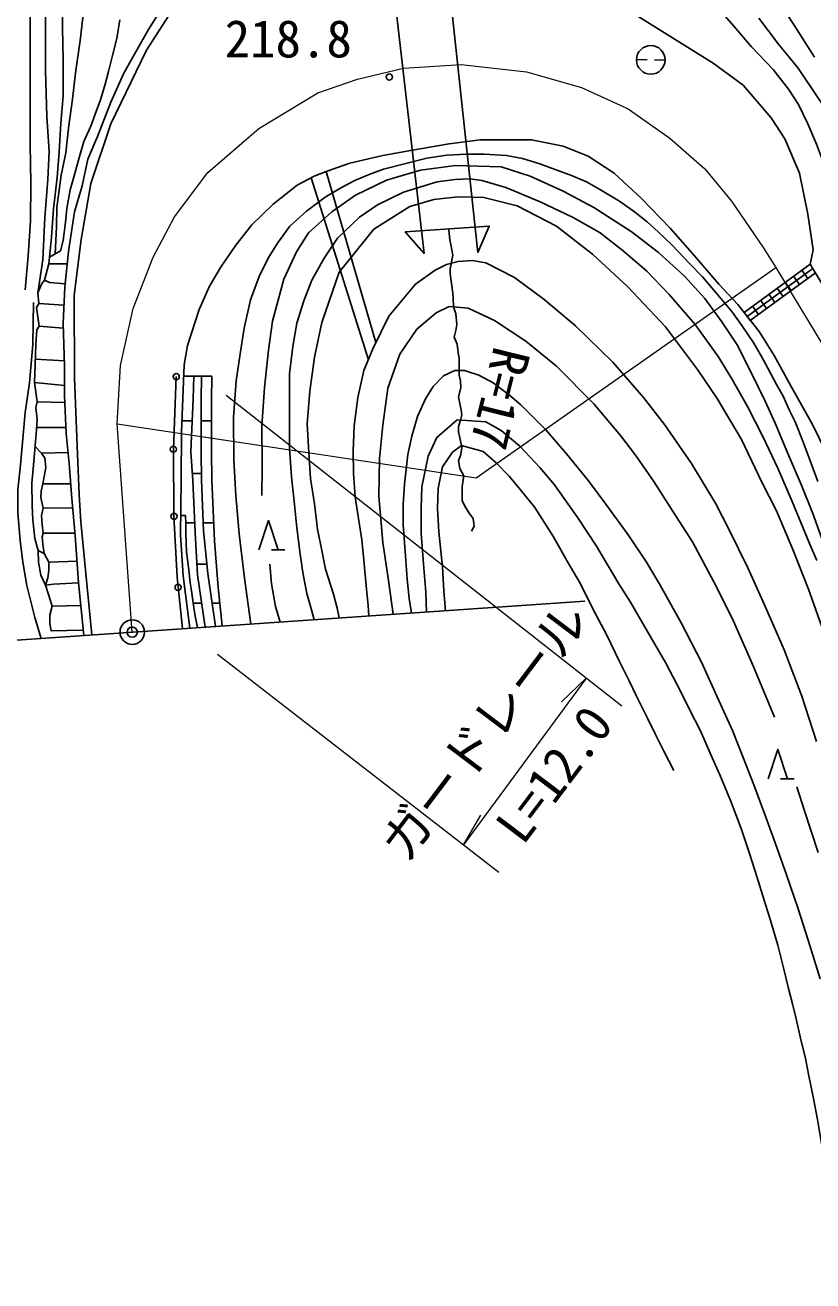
# Model space of a CAD drawing. Units: millimetres, scale not verified. Extents: x 40000 to 680000, y 20000 to 380000.
# Drawn here: x 123513 to 162118, y 258250 to 319776 of the extents above; entities that cross this region are included whole.
import ezdxf
from ezdxf.enums import TextEntityAlignment as Align

# ---------------------------------------------------------------- set-up
doc = ezdxf.new("R2010")
doc.units = ezdxf.units.MM
doc.header["$LTSCALE"] = 1000
doc.header["$PDMODE"] = 32
doc.header["$PDSIZE"] = 500
doc.linetypes.add('CHAIN', pattern=[18.5, 12, -1.5, 3.5, -1.5])
for name, color, linetype, lineweight in [('M-BGD', 7, 'Continuous', 25), ('M-BMK', 2, 'CHAIN', 13), ('M-BMK-OTRS', 5, 'Continuous', 25), ('M-BMK-SRVR', 3, 'Continuous', 25), ('M-STR-HTXT', 7, 'Continuous', 13)]:
    doc.layers.add(name, color=color, linetype=linetype, lineweight=lineweight)
doc.layers.add('M-OTRS', color=6, linetype='Continuous')
doc.styles.add('ＭＳ ゴシック', font='')
doc.styles.get('ＭＳ ゴシック').set_extended_font_data('MS Gothic')

msp = doc.modelspace()

# ---------------------------------------------------------------- linework, layer by layer
at = {"layer": 'M-BGD'}
for p, q in [((153475, 318093), (153999, 318079)), ((154349, 318069), (154874, 318056)), ((138265, 312610), (140703, 304225)), ((137532, 312293), (140333, 303384)), ((124677, 308074), (125575, 308082)), ((161979, 308061), (158747, 305703)), ((162108, 307847), (158894, 305502)), ((162238, 307633), (159041, 305301)), ((161575, 307766), (161868, 307363)), ((160767, 307177), (161060, 306774)), ((161171, 307471), (161464, 307069)), ((159959, 306587), (160253, 306185)), ((160363, 306882), (160657, 306479)), ((159151, 305998), (159445, 305595)), ((159555, 306293), (159849, 305890)), ((158747, 305703), (159041, 305301)), ((124203, 305032), (125381, 304935)), ((124011, 303409), (125438, 303335)), ((123972, 302268), (125448, 302119)), ((132656, 302577), (131287, 302581)), ((124104, 301321), (125462, 301291)), ((131196, 300395), (131700, 300395)), ((132145, 300394), (132645, 300395)), ((124075, 300055), (125511, 300066)), ((124315, 298808), (125614, 298828)), ((131703, 297807), (132153, 297804)), ((131819, 295391), (131385, 295390)), ((132245, 295391), (132765, 295391)), ((135580, 294064), (136246, 294064)), ((135913, 294064), (135580, 294064)), ((131926, 293365), (132429, 293363)), ((131755, 291456), (132162, 291456)), ((132676, 291456), (133051, 291456)), ((160866, 282849), (160532, 282849)), ((160532, 282849), (161199, 282849))]:
    msp.add_line(p, q, dxfattribs=at)
for points in [[(124131, 306664), (124383, 308279), (124475, 310344), (124626, 312210), (124689, 313590), (124583, 315303), (124520, 317547), (124520, 321130), (124618, 323861), (124850, 325785), (125160, 327738), (125643, 330069), (126125, 331745), (126548, 333111), (126862, 333823)], [(123518, 306810), (123656, 308472), (123780, 310185), (123799, 312050), (123755, 313910), (123755, 321322), (123867, 323645), (123886, 326390), (124050, 328377), (124261, 330382), (124508, 331680)], [(125475, 307104), (124704, 307172), (124456, 307287), (124677, 308074), (124808, 309381), (124903, 310774), (125078, 312306), (125174, 313564), (125270, 314977), (125381, 316315), (125374, 318071), (125350, 319655), (125326, 321021)], [(126384, 289874), (126137, 292443), (125967, 294767), (125807, 296578), (125665, 298300), (125523, 299762), (125448, 301630), (125448, 303067), (125372, 305175), (125457, 306929), (125637, 308687), (125939, 310624), (126307, 311907), (126591, 313202), (127053, 314315), (127714, 316006), (128348, 317414), (128933, 318461), (129557, 319568), (130085, 320398), (130497, 320831)], [(126781, 289901), (126490, 292915), (126251, 295444), (126157, 296775), (126064, 299168), (125939, 302478), (125919, 306541), (126259, 309268), (126732, 312011), (127715, 314938), (129464, 318551), (130851, 320709)], [(152589, 320803), (157237, 317906), (158702, 316826), (160068, 315229), (160739, 314197), (161466, 312523), (161863, 310508), (162127, 308758), (161979, 308061), (163276, 305925)], [(162195, 318208), (161207, 319770), (160475, 320862)], [(124710, 308407), (125246, 308714), (125374, 309220), (125490, 310097), (125563, 310797), (125716, 311708), (125942, 312512), (126179, 313340), (126393, 314080), (126728, 314829), (126954, 315413), (127210, 316111), (127436, 316884), (127600, 317505), (127795, 318280), (128003, 319121), (128161, 320029)], [(124978, 308561), (125050, 309890), (125075, 310841), (125282, 312419), (125502, 313512), (125644, 314725), (125838, 316144), (125988, 317440), (126209, 319021), (126358, 320281)], [(163872, 308475), (163726, 309442), (163393, 310473), (163243, 310812), (163062, 311672), (162885, 312210), (162789, 312458), (162535, 313296), (162298, 313940), (161877, 314931), (161407, 315887), (160926, 316638), (160166, 317609), (159115, 318719), (158249, 319729), (157585, 320469)], [(167555, 304527), (167161, 305888), (166849, 306716), (166456, 307863), (166124, 308950), (165795, 309788), (165197, 311028), (164622, 312297), (164341, 312931), (163803, 314053), (163192, 315018), (162463, 316082), (161398, 317659), (160427, 318850), (159461, 320111)], [(131577, 290228), (131260, 292796), (131129, 294808), (131159, 297458), (131174, 299856), (131310, 303139), (131475, 304073), (132049, 305850), (132544, 306991), (133124, 307951), (133838, 308987), (134627, 309991), (135670, 311003), (136849, 311927), (137679, 312372), (138265, 312610), (139420, 313007), (141043, 313392), (142504, 313655), (144293, 313960), (145806, 314161), (148335, 314155), (149881, 313844), (151103, 313361), (152384, 312520), (153710, 311304), (155122, 309831), (156214, 308587), (157515, 307084), (158444, 306082), (159482, 304757), (160221, 303591), (161045, 302070), (162095, 300208), (162755, 298876)], [(134573, 290433), (134267, 292673), (134006, 294847), (133832, 296723), (133745, 298469), (133726, 300562), (133851, 302351), (134056, 303678), (134255, 304927), (134554, 306315), (134977, 307458), (135424, 308360), (135888, 309100), (136493, 309917), (137302, 310666), (138218, 311342), (139010, 311826), (139677, 312157), (140369, 312453), (141075, 312712), (142169, 312998), (143205, 313255), (144185, 313399), (145145, 313460), (146014, 313456), (147111, 313391), (147883, 313243), (148733, 312976), (149492, 312705), (150285, 312414), (151024, 312093), (151716, 311711), (152644, 311155), (153369, 310625), (154003, 310132), (154549, 309626), (155212, 309017), (156093, 308082), (156709, 307441), (157445, 306578), (158152, 305746), (158643, 305066), (159216, 304187), (159592, 303533), (159906, 302961), (160339, 302163), (160663, 301590), (160963, 300922), (161244, 300345), (161619, 299389), (161966, 298483), (162359, 297423)], [(162591, 294524), (162114, 295845), (161536, 297271), (160886, 298780), (160271, 300278), (159773, 301346), (159108, 302727), (158401, 304106), (157663, 305242), (156818, 306375), (155827, 307474), (154548, 308638), (153219, 309671), (151375, 310837), (149880, 311638), (148267, 312383), (146844, 312838), (144603, 312896), (142883, 312671), (141222, 312173), (139702, 311436), (138539, 310634), (137404, 309601), (136812, 308661), (136198, 307331), (135641, 305271), (135432, 303857), (135244, 302020), (135107, 300141), (135122, 298095), (135121, 296737)], [(162308, 293543), (161958, 294379), (161109, 296438), (160400, 298070), (159658, 299613), (158907, 301091), (158147, 302445), (157473, 303544), (156351, 305114), (155072, 306583), (153976, 307713), (152820, 308713), (151690, 309601), (150368, 310347), (148755, 311114), (147069, 311823), (145887, 312159), (145309, 312237), (144585, 312211), (143713, 312090), (142054, 311590), (140777, 310978), (139896, 310365), (138826, 309339), (138161, 308353), (137565, 307274), (137168, 306273), (136831, 305168), (136633, 304029), (136469, 302690), (136469, 300609), (136469, 299030), (136573, 297638), (136711, 296293), (136824, 295152), (136987, 293849), (137142, 292865), (137315, 291933), (137548, 291131), (137686, 290645)], [(162721, 289836), (161898, 292137), (161135, 294086), (160332, 295983), (159617, 297376), (158618, 299481), (157424, 301476), (156455, 302896), (154888, 304992), (153057, 306951), (151313, 308557), (149551, 309931), (147619, 310922), (146000, 311327), (144727, 311363), (143545, 311225), (142367, 310886), (140608, 309778), (138900, 307665), (138061, 305198), (137691, 303505), (137459, 301848), (137336, 300233), (137423, 298836), (137503, 297569), (137698, 296326), (137836, 295086), (138060, 294038), (138227, 293117), (138624, 291896), (138805, 291204), (138900, 290728)], [(145396, 294980), (145514, 295223), (145475, 295595), (145271, 295860), (145063, 296204), (144933, 296480), (144938, 297163), (145017, 297686), (144820, 298045), (144752, 298428), (144865, 298739), (144916, 299077), (144901, 299185), (144752, 299841), (144747, 300111), (144855, 300423), (144910, 300675), (144876, 300912), (144831, 301149), (144747, 301550), (144871, 302014), (144848, 302335), (144786, 302617), (144780, 303427), (144741, 303737), (144690, 304137), (144538, 304493), (144628, 304820), (144673, 305107), (144622, 305624), (144513, 305968), (144487, 306397), (144481, 306645), (144341, 307597), (144341, 307829), (144466, 308498), (144387, 308948), (144321, 309253), (144294, 309558), (144281, 309743)], [(162299, 284676), (161571, 286901), (160705, 289173), (159752, 291379), (158936, 293189), (158020, 295044), (157354, 296316), (156163, 298296), (154846, 300201), (153813, 301525), (152308, 303254), (150477, 305047), (148957, 306330), (147490, 307408), (146098, 308135), (145420, 308236), (144728, 308197), (144155, 308046), (143611, 307774), (142645, 307090), (141345, 305518), (140550, 303919), (140117, 302849), (139825, 301532), (139634, 300144), (139583, 298901), (139604, 297815), (139694, 296668), (139825, 295810), (140006, 294563), (140107, 293567), (140238, 292139), (140321, 291346), (140356, 290828)], [(124189, 306137), (124131, 306664), (124328, 307124), (124456, 307287)], [(124297, 289731), (123993, 290748), (123597, 292315), (123403, 293461), (123268, 294518), (123158, 295883), (123158, 297004), (123293, 298229), (123420, 299694), (123521, 300794), (123724, 302251), (123884, 304133), (123917, 306183)], [(124152, 294034), (123993, 294615), (123888, 295539), (123853, 296236), (123841, 297339), (123912, 298042), (123976, 298780), (124070, 299959), (124099, 300468), (124046, 301036), (124104, 301321), (123972, 302268), (123999, 303151), (124045, 304123), (124084, 304848), (124203, 305032), (124065, 305933), (124189, 306137), (125415, 306052)], [(141546, 290909), (141322, 292572), (141037, 294429), (140853, 296689), (140877, 298547), (141043, 300168), (141291, 301995), (141872, 303652), (142702, 304876), (143649, 305681), (144288, 305988), (145223, 305906), (146513, 305302), (148052, 304297), (149556, 303066), (151382, 301216), (152686, 299674), (153432, 298704), (154320, 297414), (155245, 295978), (156216, 294452), (157390, 292258), (158230, 290566), (159190, 288386), (160233, 285874)], [(142442, 290970), (142337, 291677), (142230, 292638), (142174, 293547), (142045, 295290), (142046, 296297), (142104, 297291), (142271, 298746), (142463, 299636), (142739, 300593), (143136, 301458), (143508, 302072), (144021, 302586), (144572, 302861), (145052, 302848), (145744, 302631), (146449, 302253), (147263, 301631), (147801, 301177), (149026, 299939), (150039, 298766), (151123, 297451), (151976, 296310), (153066, 294797), (153957, 293457), (154633, 292341), (155662, 290497), (156662, 288556), (157432, 286864), (158175, 285223), (158696, 283894), (159216, 282558), (159809, 280966), (160277, 279713), (160808, 278194), (161396, 276476), (161890, 274948), (162471, 273042)], [(131233, 290205), (130958, 292721), (130809, 295710), (130779, 298999), (130918, 302552)], [(132337, 290280), (131955, 292835), (131841, 294909), (131724, 297465), (131640, 298872), (131743, 301461), (131788, 302580)], [(132835, 290314), (132475, 292907), (132262, 294994), (132156, 297479), (132140, 298877), (132148, 301421), (132156, 302578)], [(133175, 290337), (132966, 292221), (132800, 294502), (132656, 297493), (132640, 298879), (132648, 301419), (132656, 302577)], [(143189, 291021), (143145, 291994), (143056, 293165), (142922, 294872), (142918, 296085), (142954, 297156), (143268, 298661), (143691, 299575), (144693, 300434), (146089, 300340), (146836, 299912), (147761, 299154), (148735, 298105), (149455, 297255), (150602, 295642), (151511, 294247), (152615, 292399), (153185, 291502), (154024, 290036), (154896, 288542), (155652, 287112), (156053, 286285), (156606, 285199), (157140, 283984), (157560, 283044), (158075, 281779)], [(124003, 299123), (124315, 298808), (124475, 298563), (124528, 298104), (124389, 297302), (125747, 297298)], [(144110, 291084), (144026, 292047), (143962, 293228), (143784, 294943), (143719, 296094), (143751, 297065), (143962, 298133), (144464, 298845), (144901, 299185), (145953, 298877), (146601, 298327), (147232, 297680), (147847, 296919), (148495, 296143), (149402, 294700), (150083, 293511), (150728, 292400), (151340, 291177), (152018, 289888), (152630, 288637), (153108, 287641), (153454, 286927), (154036, 285780), (154395, 285053), (154814, 284207), (155302, 283249)], [(124389, 297302), (124305, 296939), (124291, 296636), (124392, 296113)], [(124392, 294883), (124345, 295311), (124310, 295756), (124392, 296113), (125846, 296132)], [(131956, 290254), (131851, 290818), (131755, 291456), (131680, 291942), (131604, 292470), (131512, 293219), (131429, 293976), (131381, 294860), (131385, 295364), (131380, 295749), (131140, 295752)], [(134973, 294064), (135443, 295502), (135913, 294064)], [(124441, 293882), (124374, 294344), (124356, 294701), (124392, 294883), (125957, 294878)], [(124671, 293468), (124441, 293882), (124152, 294034), (124161, 293455), (124280, 292831), (124511, 292338)], [(124511, 292338), (124621, 292697), (124671, 293068), (124671, 293468), (126059, 293506)], [(136007, 290531), (135778, 291299), (135591, 292403), (135511, 293365)], [(124843, 291308), (124653, 291878), (124511, 292338), (124910, 292388), (126137, 292443)], [(126359, 290127), (124795, 290096), (124723, 290444), (124723, 290867), (124843, 291308), (126242, 291347)], [(159926, 282849), (160396, 284287), (160866, 282849)], [(161331, 282463), (161711, 281277), (162368, 279243)], [(158075, 281779), (158608, 280420), (159027, 279145), (159367, 278069), (159722, 276901), (160064, 275852), (160398, 274692), (160676, 273593), (160926, 272578), (161114, 271818), (161306, 271083), (161513, 270145), (161748, 269147), (161926, 268291), (162128, 267262), (162339, 266152), (162532, 264980), (162719, 263898), (162825, 263081), (162993, 262047), (163114, 260975), (163325, 259572), (163556, 258250)]]:
    msp.add_lwpolyline(points, dxfattribs=at)
msp.add_lwpolyline([(142136, 309643), (146256, 309927), (145703, 308642), (143594, 328275), (144566, 327143), (139963, 326759), (140838, 328016), (143067, 308588)], close=True, dxfattribs=at)
for centre, radius in [((154174, 318074), 700), ((141361, 317236), 150), ((130918, 302552), 150), ((130779, 298999), 150), ((130809, 295710), 150), ((131012, 292233), 150)]:
    msp.add_circle(centre, radius, dxfattribs=at)
at = {"layer": 'M-BMK'}
msp.add_lwpolyline([(128764, 290036), (128028, 300248), (128188, 303103), (128804, 305890), (129781, 308407), (130839, 310380), (132461, 312552), (134969, 314716), (137865, 316453), (139801, 317135), (142063, 317663), (144880, 317839), (148077, 317493), (150774, 316723), (153066, 315667), (155103, 314239), (156819, 312738), (158134, 311154), (159681, 308887), (160297, 307900), (163357, 302856)], dxfattribs=at)
at = {"layer": 'M-BMK-OTRS'}
msp.add_line((106592, 288522), (150936, 291550), dxfattribs=at)
at = {"layer": 'M-BMK-SRVR'}
msp.add_circle((128764, 290036), 600, dxfattribs=at)
at = {"layer": 'M-OTRS'}
msp.add_point((128764, 290036), dxfattribs=at)
at = {"layer": 'M-STR-HTXT'}
for p, q in [((133364, 301638), (152756, 286431)), ((132949, 288951), (146732, 278268)), ((151018, 287794), (144999, 279611)), ((151018, 287794), (149799, 286620)), ((144999, 279611), (145849, 281075))]:
    msp.add_line(p, q, dxfattribs=at)
msp.add_lwpolyline([(128028, 300248), (145613, 297597), (160297, 307900)], dxfattribs=at)

# ---------------------------------------------------------------- texts
at = {"layer": 'M-BGD', "style": 'ＭＳ ゴシック'}
msp.add_text('218.8', height=1833, dxfattribs=at).set_placement((136408, 317644), align=Align.BOTTOM_CENTER)
at = {"layer": 'M-STR-HTXT', "style": 'ＭＳ ゴシック'}
for s, rotation, p in [('R=17', 256.115, (145374, 301830)), ('ガードレール', 52.951, (147183, 284310)), ('L=12.0', 52.951, (150602, 282189))]:
    msp.add_text(s, height=1833, rotation=rotation, dxfattribs=at).set_placement(p, align=Align.BOTTOM_CENTER)

doc.saveas('drawing.dxf')
